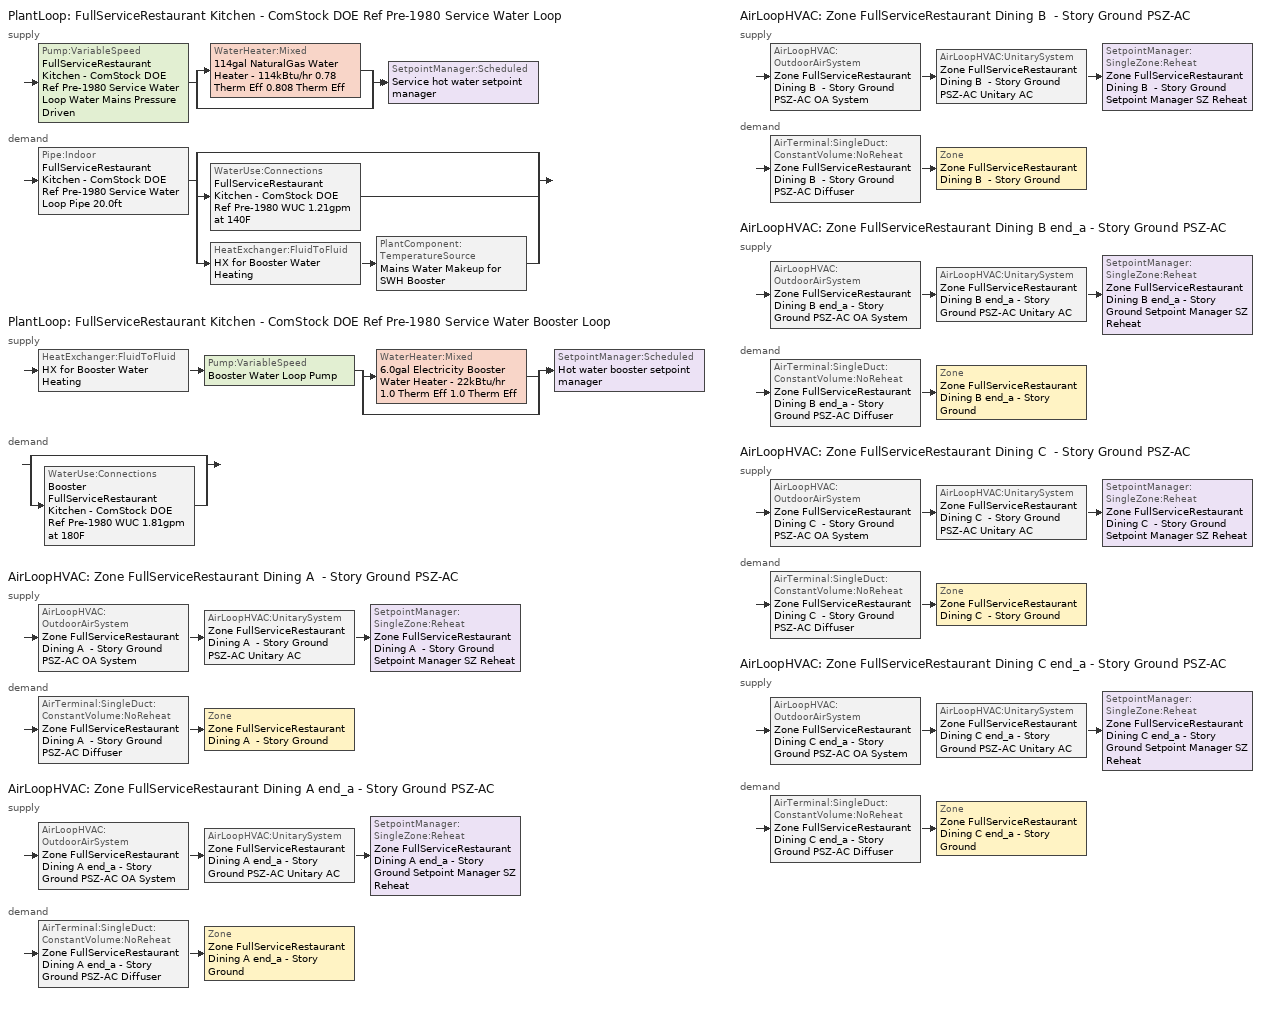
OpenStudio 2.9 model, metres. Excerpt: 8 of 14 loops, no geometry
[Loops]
PlantLoop 'FullServiceRestaurant Kitchen - ComStock DOE Ref Pre-1980 Service Water Loop'
 supply: Pump:VariableSpeed 'FullServiceRestaurant Kitchen - ComStock DOE Ref Pre-1980 Service Water Loop Water Mains Pressure Driven' > split
  | WaterHeater:Mixed '114gal NaturalGas Water Heater - 114kBtu/hr 0.78 Therm Eff 0.808 Therm Eff'
  | bypass
  join > SetpointManager:Scheduled 'Service hot water setpoint manager'
 demand: Pipe:Indoor 'FullServiceRestaurant Kitchen - ComStock DOE Ref Pre-1980 Service Water Loop Pipe 20.0ft' > split
  | bypass
  | WaterUse:Connections 'FullServiceRestaurant Kitchen - ComStock DOE Ref Pre-1980 WUC 1.21gpm at 140F'
  | HeatExchanger:FluidToFluid 'HX for Booster Water Heating' > PlantComponent:TemperatureSource 'Mains Water Makeup for SWH Booster'
PlantLoop 'FullServiceRestaurant Kitchen - ComStock DOE Ref Pre-1980 Service Water Booster Loop'
 supply: HeatExchanger:FluidToFluid 'HX for Booster Water Heating' > Pump:VariableSpeed 'Booster Water Loop Pump' > split
  | WaterHeater:Mixed '6.0gal Electricity Booster Water Heater - 22kBtu/hr 1.0 Therm Eff 1.0 Therm Eff'
  | bypass
  join > SetpointManager:Scheduled 'Hot water booster setpoint manager'
 demand: split
  | bypass
  | WaterUse:Connections 'Booster FullServiceRestaurant Kitchen - ComStock DOE Ref Pre-1980 WUC 1.81gpm at 180F'
AirLoopHVAC 'Zone FullServiceRestaurant Dining A  - Story Ground PSZ-AC'
 supply: AirLoopHVAC:OutdoorAirSystem 'Zone FullServiceRestaurant Dining A  - Story Ground PSZ-AC OA System' > AirLoopHVAC:UnitarySystem 'Zone FullServiceRestaurant Dining A  - Story Ground PSZ-AC Unitary AC' > SetpointManager:SingleZone:Reheat 'Zone FullServiceRestaurant Dining A  - Story Ground Setpoint Manager SZ Reheat'
 demand: AirTerminal:SingleDuct:ConstantVolume:NoReheat 'Zone FullServiceRestaurant Dining A  - Story Ground PSZ-AC Diffuser' > Zone 'Zone FullServiceRestaurant Dining A  - Story Ground'
AirLoopHVAC 'Zone FullServiceRestaurant Dining A end_a - Story Ground PSZ-AC'
 supply: AirLoopHVAC:OutdoorAirSystem 'Zone FullServiceRestaurant Dining A end_a - Story Ground PSZ-AC OA System' > AirLoopHVAC:UnitarySystem 'Zone FullServiceRestaurant Dining A end_a - Story Ground PSZ-AC Unitary AC' > SetpointManager:SingleZone:Reheat 'Zone FullServiceRestaurant Dining A end_a - Story Ground Setpoint Manager SZ Reheat'
 demand: AirTerminal:SingleDuct:ConstantVolume:NoReheat 'Zone FullServiceRestaurant Dining A end_a - Story Ground PSZ-AC Diffuser' > Zone 'Zone FullServiceRestaurant Dining A end_a - Story Ground'
AirLoopHVAC 'Zone FullServiceRestaurant Dining B  - Story Ground PSZ-AC'
 supply: AirLoopHVAC:OutdoorAirSystem 'Zone FullServiceRestaurant Dining B  - Story Ground PSZ-AC OA System' > AirLoopHVAC:UnitarySystem 'Zone FullServiceRestaurant Dining B  - Story Ground PSZ-AC Unitary AC' > SetpointManager:SingleZone:Reheat 'Zone FullServiceRestaurant Dining B  - Story Ground Setpoint Manager SZ Reheat'
 demand: AirTerminal:SingleDuct:ConstantVolume:NoReheat 'Zone FullServiceRestaurant Dining B  - Story Ground PSZ-AC Diffuser' > Zone 'Zone FullServiceRestaurant Dining B  - Story Ground'
AirLoopHVAC 'Zone FullServiceRestaurant Dining B end_a - Story Ground PSZ-AC'
 supply: AirLoopHVAC:OutdoorAirSystem 'Zone FullServiceRestaurant Dining B end_a - Story Ground PSZ-AC OA System' > AirLoopHVAC:UnitarySystem 'Zone FullServiceRestaurant Dining B end_a - Story Ground PSZ-AC Unitary AC' > SetpointManager:SingleZone:Reheat 'Zone FullServiceRestaurant Dining B end_a - Story Ground Setpoint Manager SZ Reheat'
 demand: AirTerminal:SingleDuct:ConstantVolume:NoReheat 'Zone FullServiceRestaurant Dining B end_a - Story Ground PSZ-AC Diffuser' > Zone 'Zone FullServiceRestaurant Dining B end_a - Story Ground'
AirLoopHVAC 'Zone FullServiceRestaurant Dining C  - Story Ground PSZ-AC'
 supply: AirLoopHVAC:OutdoorAirSystem 'Zone FullServiceRestaurant Dining C  - Story Ground PSZ-AC OA System' > AirLoopHVAC:UnitarySystem 'Zone FullServiceRestaurant Dining C  - Story Ground PSZ-AC Unitary AC' > SetpointManager:SingleZone:Reheat 'Zone FullServiceRestaurant Dining C  - Story Ground Setpoint Manager SZ Reheat'
 demand: AirTerminal:SingleDuct:ConstantVolume:NoReheat 'Zone FullServiceRestaurant Dining C  - Story Ground PSZ-AC Diffuser' > Zone 'Zone FullServiceRestaurant Dining C  - Story Ground'
AirLoopHVAC 'Zone FullServiceRestaurant Dining C end_a - Story Ground PSZ-AC'
 supply: AirLoopHVAC:OutdoorAirSystem 'Zone FullServiceRestaurant Dining C end_a - Story Ground PSZ-AC OA System' > AirLoopHVAC:UnitarySystem 'Zone FullServiceRestaurant Dining C end_a - Story Ground PSZ-AC Unitary AC' > SetpointManager:SingleZone:Reheat 'Zone FullServiceRestaurant Dining C end_a - Story Ground Setpoint Manager SZ Reheat'
 demand: AirTerminal:SingleDuct:ConstantVolume:NoReheat 'Zone FullServiceRestaurant Dining C end_a - Story Ground PSZ-AC Diffuser' > Zone 'Zone FullServiceRestaurant Dining C end_a - Story Ground'
[SizingPeriod:DesignDay] Barometric Pressure {Pa}=101085; Sky Clearness=0; Rain Indicator=0; Snow Indicator=0; Day of Month=21; Daylight Saving Time Indicator=0; Humidity Indicating Type=Wetbulb; Dry-Bulb Temperature Range Modifier Type=DefaultMultipliers
Name | Maximum Dry-Bulb Temperature {C} | Daily Dry-Bulb Temperature Range {deltaC} | Humidity Indicating Conditions at Maximum Dry-Bulb | Wind Speed {m/s} | Wind Direction {deg} | Month | Day Type | Solar Model Indicator | ASHRAE Taub | ASHRAE Taud
Washington National Ann Htg 99% Condns DB 1 | -6.3 | 0 | -6.3 | 5.4 | 330 | 1 | WinterDesignDay | ASHRAEClearSky
Washington National Ann Htg 99.6% Condns DB 1 | -8.2 | 0 | -8.2 | 5.4 | 330 | 1 | WinterDesignDay | ASHRAEClearSky
Washington National Ann Htg Wind 99% Condns WS=>MCDB 1 | 1.3 | 0 | 1.3 | 11 | 330 | 1 | WinterDesignDay | ASHRAEClearSky
Washington National April .4% Condns DB=>MCWB 1 | 30 | 10.1 | 19 | 4.6 | 170 | 4 | SummerDesignDay | ASHRAETau | 0.392 | 2.289
Washington National April .4% Condns WB=>MCDB 1 | 26.7 | 10.1 | 20.8 | 4.6 | 170 | 4 | SummerDesignDay | ASHRAETau | 0.392 | 2.289
Washington National August .4% Condns DB=>MCWB 1 | 36 | 8.7 | 24.7 | 4.6 | 170 | 8 | SummerDesignDay | ASHRAETau | 0.442 | 2.192
Washington National August .4% Condns WB=>MCDB 1 | 32.5 | 8.7 | 26.7 | 4.6 | 170 | 8 | SummerDesignDay | ASHRAETau | 0.442 | 2.192
Washington National December .4% Condns DB=>MCWB 1 | 19.7 | 7.4 | 14.9 | 4.6 | 170 | 12 | SummerDesignDay | ASHRAETau | 0.31 | 2.626
Washington National December .4% Condns WB=>MCDB 1 | 18.3 | 7.4 | 16.6 | 4.6 | 170 | 12 | SummerDesignDay | ASHRAETau | 0.31 | 2.626
Washington National February .4% Condns DB=>MCWB 1 | 20.3 | 8.3 | 13.9 | 4.6 | 170 | 2 | SummerDesignDay | ASHRAETau | 0.337 | 2.454
Washington National February .4% Condns WB=>MCDB 1 | 18.5 | 8.3 | 15.6 | 4.6 | 170 | 2 | SummerDesignDay | ASHRAETau | 0.337 | 2.454
Washington National January .4% Condns DB=>MCWB 1 | 18.8 | 7.6 | 14.1 | 4.6 | 170 | 1 | SummerDesignDay | ASHRAETau | 0.324 | 2.511
Washington National January .4% Condns WB=>MCDB 1 | 17.6 | 7.6 | 15.7 | 4.6 | 170 | 1 | SummerDesignDay | ASHRAETau | 0.324 | 2.511
Washington National July .4% Condns DB=>MCWB 1 | 37 | 9 | 24.7 | 4.6 | 170 | 7 | SummerDesignDay | ASHRAETau | 0.456 | 2.13
Washington National July .4% Condns WB=>MCDB 1 | 32.9 | 9 | 26.9 | 4.6 | 170 | 7 | SummerDesignDay | ASHRAETau | 0.456 | 2.13
Washington National June .4% Condns DB=>MCWB 1 | 35.5 | 9.4 | 24.5 | 4.6 | 170 | 6 | SummerDesignDay | ASHRAETau | 0.463 | 2.071
Washington National June .4% Condns WB=>MCDB 1 | 32 | 9.4 | 26.1 | 4.6 | 170 | 6 | SummerDesignDay | ASHRAETau | 0.463 | 2.071
[Construction]
Uninsulated copper pipe 0.75in type L: Copper pipe 0.75in type L
[Material]
Copper pipe 0.75in type L: Roughness=Smooth; Thickness {m}=0.001143; Conductivity {W/m-K}=386; Density {kg/m3}=8906.27; Specific Heat {J/kg-K}=385.1856; Thermal Absorptance=0.9; Solar Absorptance=0.7; Visible Absorptance=0.7
[Sizing:Zone] Zone Cooling Design Supply Air Temperature Input Method=SupplyAirTemperature; Zone Cooling Design Supply Air Temperature {C}=12.7778; Zone Cooling Design Supply Air Temperature Difference {deltaC}=11.11; Zone Heating Design Supply Air Temperature Input Method=SupplyAirTemperature; Zone Heating Design Supply Air Temperature {C}=50; Zone Heating Design Supply Air Temperature Difference {deltaC}=11.11; Zone Cooling Design Supply Air Humidity Ratio {kg-H2O/kg-air}=0.0085; Zone Heating Design Supply Air Humidity Ratio {kg-H2O/kg-air}=0.008; Cooling Design Air Flow Method=DesignDay; Heating Design Air Flow Method=DesignDay; Account for Dedicated Outdoor Air System=No; Dedicated Outdoor Air System Control Strategy=NeutralSupplyAir; Dedicated Outdoor Air Low Setpoint Temperature for Design {C}=autosize; Dedicated Outdoor Air High Setpoint Temperature for Design {C}=autosize
Zone FullServiceRestaurant Dining A end_a - Story Ground; Zone FullServiceRestaurant Dining B end_a - Story Ground; Zone FullServiceRestaurant Dining C end_a - Story Ground; Zone FullServiceRestaurant Dining A  - Story Ground; Zone FullServiceRestaurant Dining B  - Story Ground; Zone FullServiceRestaurant Dining C  - Story Ground
[Zone equipment]
Zone FullServiceRestaurant Dining A end_a - Story Ground: Zone FullServiceRestaurant Dining A end_a - Story Ground PSZ-AC Diffuser
Zone FullServiceRestaurant Dining B end_a - Story Ground: Zone FullServiceRestaurant Dining B end_a - Story Ground PSZ-AC Diffuser
Zone FullServiceRestaurant Dining C end_a - Story Ground: Zone FullServiceRestaurant Dining C end_a - Story Ground PSZ-AC Diffuser
Zone FullServiceRestaurant Dining A  - Story Ground: Zone FullServiceRestaurant Kitchen A  - Story Ground Transfer Air Source, Zone FullServiceRestaurant Dining A  - Story Ground PSZ-AC Diffuser
Zone FullServiceRestaurant Dining B  - Story Ground: Zone FullServiceRestaurant Kitchen B  - Story Ground Transfer Air Source, Zone FullServiceRestaurant Dining B  - Story Ground PSZ-AC Diffuser
Zone FullServiceRestaurant Dining C  - Story Ground: Zone FullServiceRestaurant Kitchen C  - Story Ground Transfer Air Source, Zone FullServiceRestaurant Dining C  - Story Ground PSZ-AC Diffuser
[Fan:ZoneExhaust] Availability Schedule=RestaurantSitDown Kitchen_Exhaust_SCH; Fan Total Efficiency=0.0273754; Pressure Rise {Pa}=124.544; System Availability Manager Coupling Mode=Decoupled
Name | Maximum Flow Rate {m3/s}
Zone FullServiceRestaurant Kitchen A  - Story Ground Transfer Air Source; Zone FullServiceRestaurant Kitchen C  - Story Ground Transfer Air Source | 0.085187
Zone FullServiceRestaurant Kitchen B  - Story Ground Transfer Air Source | 0.177401
[WaterUse:Connections]
Name | Water Use Equipment Name 1
Booster FullServiceRestaurant Kitchen - ComStock DOE Ref Pre-1980 WUC 1.81gpm at 180F | Booster FullServiceRestaurant Kitchen - ComStock DOE Ref Pre-1980 Service Water Use 1.81gpm at 180F
FullServiceRestaurant Kitchen - ComStock DOE Ref Pre-1980 WUC 1.21gpm at 140F | FullServiceRestaurant Kitchen - ComStock DOE Ref Pre-1980 Service Water Use 1.21gpm at 140F
[WaterUse:Equipment:Definition] Sensible Fraction Schedule=Fraction Sensible - 0.2; Latent Fraction Schedule=Fraction Latent - 0.05
Name | Peak Flow Rate {m3/s} | Target Temperature Schedule
Booster FullServiceRestaurant Kitchen - ComStock DOE Ref Pre-1980 Service Water Use Def 1.81gpm | 0.000114377 | Mixed Water At Faucet Temp - 180F
FullServiceRestaurant Kitchen - ComStock DOE Ref Pre-1980 Service Water Use Def 1.21gpm | 7.62513e-05 | Mixed Water At Faucet Temp - 140F
[WaterUse:Equipment] Flow Rate Fraction Schedule=RestaurantSitDown BLDG_SWH_SCH
Name | Water Use Equipment Definition
Booster FullServiceRestaurant Kitchen - ComStock DOE Ref Pre-1980 Service Water Use 1.81gpm at 180F | Booster FullServiceRestaurant Kitchen - ComStock DOE Ref Pre-1980 Service Water Use Def 1.81gpm
FullServiceRestaurant Kitchen - ComStock DOE Ref Pre-1980 Service Water Use 1.21gpm at 140F | FullServiceRestaurant Kitchen - ComStock DOE Ref Pre-1980 Service Water Use Def 1.21gpm
[PlantLoop] Glycol Concentration=0; Plant Loop Volume {m3}=Autocalculate; Load Distribution Scheme=Optimal
Name | Maximum Loop Temperature {C} | Minimum Loop Temperature {C}
FullServiceRestaurant Kitchen - ComStock DOE Ref Pre-1980 Service Water Loop | 60 | 10
FullServiceRestaurant Kitchen - ComStock DOE Ref Pre-1980 Service Water Booster Loop
[Sizing:Plant] Loop Type=Heating; Loop Design Temperature Difference {deltaC}=5; Sizing Option=NonCoincident; Zone Timesteps in Averaging Window=1; Coincident Sizing Factor Mode=None
Name | Design Loop Exit Temperature {C}
FullServiceRestaurant Kitchen - ComStock DOE Ref Pre-1980 Service Water Loop | 60
FullServiceRestaurant Kitchen - ComStock DOE Ref Pre-1980 Service Water Booster Loop | 82.2222
[SetpointManager:Scheduled] Control Variable=Temperature
Name | Schedule | Setpoint Node or NodeList
Service hot water setpoint manager | Service Water Loop Temp - 140F | FullServiceRestaurant Kitchen - ComStock DOE Ref Pre-1980 Service Water Loop Supply Outlet Node
Hot water booster setpoint manager | Service Water Booster Temp - 180.00000000000006F | FullServiceRestaurant Kitchen - ComStock DOE Ref Pre-1980 Service Water Booster Loop Supply Outlet Node
[Pump:VariableSpeed] Coefficient 1 of the Part Load Performance Curve=0; Coefficient 2 of the Part Load Performance Curve=3.2485; Coefficient 3 of the Part Load Performance Curve=-4.7443; Coefficient 4 of the Part Load Performance Curve=2.5294; Pump Control Type=Intermittent; Skin Loss Radiative Fraction=0.5; Design Power Sizing Method=PowerPerFlowPerPressure; Design Electric Power per Unit Flow Rate {W/(m3/s)}=348701.1; Design Shaft Power per Unit Flow Rate per Unit Head {W-s/m3-Pa}=1.28205; Design Minimum Flow Rate Fraction=0
Name | Rated Pump Head {Pa} | Motor Efficiency | Rated Power Consumption {W} | Minimum Flow Rate {m3/s}
FullServiceRestaurant Kitchen - ComStock DOE Ref Pre-1980 Service Water Loop Water Mains Pressure Driven | 0.001 | 0.825
Booster Water Loop Pump | 0 | 1 | 0 | 0
[WaterHeater:Mixed] Deadband Temperature Difference {deltaC}=2; Heater Control Type=Cycle; Off Cycle Parasitic Fuel Consumption Rate {W}=0; Off Cycle Parasitic Heat Fraction to Tank=0; On Cycle Parasitic Fuel Consumption Rate {W}=0; On Cycle Parasitic Heat Fraction to Tank=0; Ambient Temperature Indicator=Schedule; Use Side Effectiveness=1; Source Side Effectiveness=1; Use Side Design Flow Rate {m3/s}=autosize; Source Side Design Flow Rate {m3/s}=autosize; Indirect Water Heating Recovery Time {hr}=1.5; Source Side Flow Control Mode=IndirectHeatPrimarySetpoint
Name | Tank Volume {m3} | Setpoint Temperature Schedule | Maximum Temperature Limit {C} | Heater Maximum Capacity {W} | Heater Fuel Type | Heater Thermal Efficiency | Off Cycle Parasitic Fuel Type | On Cycle Parasitic Fuel Type | Ambient Temperature Schedule | Off Cycle Loss Coefficient to Ambient Temperature {W/K} | On Cycle Loss Coefficient to Ambient Temperature {W/K}
114gal NaturalGas Water Heater - 114kBtu/hr 0.78 Therm Eff 0.808 Therm Eff | 0.432345 | Service Water Loop Temp - 140F | 60 | 33472.6 | NaturalGas | 0.80763 | NaturalGas | NaturalGas | Water Heater Ambient Temp Schedule - 70.0f | 8.20922 | 8.20922
6.0gal Electricity Booster Water Heater - 22kBtu/hr 1.0 Therm Eff 1.0 Therm Eff | 0.0227125 | Service Water Booster Temp - 180.00000000000006F | 82.2222 | 6426.75 | Electricity | 1 | Electricity | Electricity | Water Heater Ambient Temp Schedule - 70.0 | 1.05486 | 1.05486
[Pipe:Indoor]
FullServiceRestaurant Kitchen - ComStock DOE Ref Pre-1980 Service Water Loop Pipe 20.0ft: Construction=Uninsulated copper pipe 0.75in type L; Environment Type=Schedule; Ambient Temperature Schedule=FullServiceRestaurant Kitchen - ComStock DOE Ref Pre-1980 Service Water Loop Piping Air Temp - 70F; Ambient Air Velocity Schedule=FullServiceRestaurant Kitchen - ComStock DOE Ref Pre-1980 Service Water Loop Piping Air Velocity - 0.67mph; Pipe Inside Diameter {m}=0.019939; Pipe Length {m}=6.096
[HeatExchanger:FluidToFluid]
HX for Booster Water Heating: Loop Demand Side Design Flow Rate {m3/s}=autosize; Loop Supply Side Design Flow Rate {m3/s}=autosize; Heat Exchange Model Type=Ideal; Heat Exchanger U-Factor Times Area Value {W/K}=autosize; Control Type=UncontrolledOn; Minimum Temperature Difference to Activate Heat Exchanger {deltaC}=0.01; Heat Transfer Metering End Use Type=LoopToLoop; Component Override Cooling Control Temperature Mode=Loop; Sizing Factor=1; Operation Minimum Temperature Limit {C}=0; Operation Maximum Temperature Limit {C}=100
[PlantComponent:TemperatureSource]
Mains Water Makeup for SWH Booster: Design Volume Flow Rate {m3/s}=autosize; Temperature Specification Type=Scheduled; Source Temperature {C}=8; Source Temperature Schedule=Mains Water Temperature
[EnergyManagementSystem:Sensor]
Mains_Water_Temp_Sen: Output Variable or Output Meter Index Key=Environment; Output Variable or Output Meter=Site Mains Water Temperature
[EnergyManagementSystem:Actuator]
Mains_Water_Temp_Act: Actuated Component=Mains Water Temperature; Actuated Component Type=Schedule:Constant; Actuated Component Control Type=Schedule Value
[EnergyManagementSystem:Program]
Mains_Water_Prg: SET Mains_Water_Temp_Act = Mains_Water_Temp_Sen
[EnergyManagementSystem:ProgramCallingManager]
Mains_Water_Prg_Mgr: BeginTimestepBeforePredictor; Mains_Water_Prg
[Refrigeration:System] Minimum Condensing Temperature {C}=21; Refrigeration System Working Fluid Type=R404a; Suction Temperature Control Type=ConstantSuctionTemperature
Name | Refrigeration Condenser
Medium Temperature | Refrigeration Condenser Air Cooled 1
Low Temperature | Refrigeration Condenser Air Cooled 2
[Refrigeration:Compressor] Rated Return Gas Temperature {C}=18.3; Rated Subcooling {deltaC}=0
Name | Refrigeration Compressor Power Curve | Refrigeration Compressor Capacity Curve
Refrigeration Compressor 1 | MT_compressor_power_smallandold | MT_compressor_capacity_smallandold
Refrigeration Compressor 2 | LT_compressor_power_smallandold | LT_compressor_capacity_smallandold
[Refrigeration:Condenser:AirCooled] Rated Subcooling Temperature Difference {deltaC}=0; Condenser Fan Speed Control Type=VariableSpeed; Minimum Fan Air Flow Ratio=0
Name | Rated Effective Total Heat Rejection Rate Curve | Rated Fan Power {W}
Refrigeration Condenser Air Cooled 1 | Condenser Heat Rejection Function of Temperature | 96.7135
Refrigeration Condenser Air Cooled 2 | Condenser Heat Rejection Function of Temperature 1 | 71.5931
[AirLoopHVAC] Design Supply Air Flow Rate {m3/s}=AutoSize
Name | Availability Schedule
Zone FullServiceRestaurant Dining A  - Story Ground PSZ-AC | Zone FullServiceRestaurant Dining A  - Story Ground PSZ-AC_constant_night_fan_schedule
Zone FullServiceRestaurant Dining A end_a - Story Ground PSZ-AC | Zone FullServiceRestaurant Dining A end_a - Story Ground PSZ-AC_constant_night_fan_schedule
Zone FullServiceRestaurant Dining B  - Story Ground PSZ-AC | Zone FullServiceRestaurant Dining B  - Story Ground PSZ-AC_constant_night_fan_schedule
Zone FullServiceRestaurant Dining B end_a - Story Ground PSZ-AC | Zone FullServiceRestaurant Dining B end_a - Story Ground PSZ-AC_constant_night_fan_schedule
Zone FullServiceRestaurant Dining C  - Story Ground PSZ-AC | Zone FullServiceRestaurant Dining C  - Story Ground PSZ-AC_constant_night_fan_schedule
Zone FullServiceRestaurant Dining C end_a - Story Ground PSZ-AC | Zone FullServiceRestaurant Dining C end_a - Story Ground PSZ-AC_constant_night_fan_schedule
[Sizing:System] Type of Load to Size On=Sensible; Design Outdoor Air Flow Rate {m3/s}=Autosize; Central Heating Maximum System Air Flow Ratio=1; Preheat Design Temperature {C}=7.22222; Preheat Design Humidity Ratio {kg-H2O/kg-Air}=0.008; Precool Design Temperature {C}=12.7778; Precool Design Humidity Ratio {kg-H2O/kg-Air}=0.008; Central Cooling Design Supply Air Temperature {C}=12.7778; Central Heating Design Supply Air Temperature {C}=50; Sizing Option=Coincident; 100% Outdoor Air in Cooling=No; 100% Outdoor Air in Heating=No; Central Cooling Design Supply Air Humidity Ratio {kg-H2O/kg-Air}=0.0085; Central Heating Design Supply Air Humidity Ratio {kg-H2O/kg-Air}=0.008; Cooling Design Air Flow Method=DesignDay; Cooling Design Air Flow Rate {m3/s}=0; Heating Design Air Flow Method=DesignDay; Heating Design Air Flow Rate {m3/s}=0; System Outdoor Air Method=ZoneSum; Zone Maximum Outdoor Air Fraction=1; Cooling Supply Air Flow Rate Per Floor Area {m3/s-m2}=0.00996765; Cooling Fraction of Autosized Cooling Supply Air Flow Rate=1; Cooling Supply Air Flow Rate Per Unit Cooling Capacity {m3/s-W}=3.94755e-05; Heating Supply Air Flow Rate Per Floor Area {m3/s-m2}=0.00996765; Heating Fraction of Autosized Heating Supply Air Flow Rate=1; Heating Fraction of Autosized Cooling Supply Air Flow Rate=1; Heating Supply Air Flow Rate Per Unit Heating Capacity {m3/s-W}=3.15882e-05; Cooling Design Capacity Method=CoolingDesignCapacity; Cooling Design Capacity {W}=autosize; Cooling Design Capacity Per Floor Area {W/m2}=234.7; Fraction of Autosized Cooling Design Capacity=1; Heating Design Capacity Method=HeatingDesignCapacity; Heating Design Capacity {W}=autosize; Heating Design Capacity Per Floor Area {W/m2}=157; Fraction of Autosized Heating Design Capacity=1; Central Cooling Capacity Control Method=OnOff
Zone FullServiceRestaurant Dining A  - Story Ground PSZ-AC; Zone FullServiceRestaurant Dining A end_a - Story Ground PSZ-AC; Zone FullServiceRestaurant Dining B  - Story Ground PSZ-AC; Zone FullServiceRestaurant Dining B end_a - Story Ground PSZ-AC; Zone FullServiceRestaurant Dining C  - Story Ground PSZ-AC; Zone FullServiceRestaurant Dining C end_a - Story Ground PSZ-AC
[SetpointManager:SingleZone:Reheat] Minimum Supply Air Temperature {C}=12.7778; Maximum Supply Air Temperature {C}=50
Name | Control Zone | Setpoint Node or NodeList
Zone FullServiceRestaurant Dining A  - Story Ground Setpoint Manager SZ Reheat | Zone FullServiceRestaurant Dining A  - Story Ground | Zone FullServiceRestaurant Dining A  - Story Ground PSZ-AC Supply Outlet Node
Zone FullServiceRestaurant Dining A end_a - Story Ground Setpoint Manager SZ Reheat | Zone FullServiceRestaurant Dining A end_a - Story Ground | Zone FullServiceRestaurant Dining A end_a - Story Ground PSZ-AC Supply Outlet Node
Zone FullServiceRestaurant Dining B  - Story Ground Setpoint Manager SZ Reheat | Zone FullServiceRestaurant Dining B  - Story Ground | Zone FullServiceRestaurant Dining B  - Story Ground PSZ-AC Supply Outlet Node
Zone FullServiceRestaurant Dining B end_a - Story Ground Setpoint Manager SZ Reheat | Zone FullServiceRestaurant Dining B end_a - Story Ground | Zone FullServiceRestaurant Dining B end_a - Story Ground PSZ-AC Supply Outlet Node
Zone FullServiceRestaurant Dining C  - Story Ground Setpoint Manager SZ Reheat | Zone FullServiceRestaurant Dining C  - Story Ground | Zone FullServiceRestaurant Dining C  - Story Ground PSZ-AC Supply Outlet Node
Zone FullServiceRestaurant Dining C end_a - Story Ground Setpoint Manager SZ Reheat | Zone FullServiceRestaurant Dining C end_a - Story Ground | Zone FullServiceRestaurant Dining C end_a - Story Ground PSZ-AC Supply Outlet Node
[Coil:Heating:Gas] Availability Schedule=Always On Discrete; Gas Burner Efficiency=0.78; Nominal Capacity {W}=AutoSize; Parasitic Electric Load {W}=0; Parasitic Gas Load {W}=0
Zone FullServiceRestaurant Dining A  - Story Ground PSZ-AC Gas Htg Coil; Zone FullServiceRestaurant Dining A end_a - Story Ground PSZ-AC Gas Htg Coil; Zone FullServiceRestaurant Dining B  - Story Ground PSZ-AC Gas Htg Coil; Zone FullServiceRestaurant Dining B end_a - Story Ground PSZ-AC Gas Htg Coil; Zone FullServiceRestaurant Dining C  - Story Ground PSZ-AC Gas Htg Coil; Zone FullServiceRestaurant Dining C end_a - Story Ground PSZ-AC Gas Htg Coil
[Coil:Heating:Electric] Availability Schedule=Always Off Discrete; Efficiency=1; Nominal Capacity {W}=0
Zone FullServiceRestaurant Dining A  - Story Ground PSZ-AC No Heat; Zone FullServiceRestaurant Dining A end_a - Story Ground PSZ-AC No Heat; Zone FullServiceRestaurant Dining B  - Story Ground PSZ-AC No Heat; Zone FullServiceRestaurant Dining B end_a - Story Ground PSZ-AC No Heat; Zone FullServiceRestaurant Dining C  - Story Ground PSZ-AC No Heat; Zone FullServiceRestaurant Dining C end_a - Story Ground PSZ-AC No Heat
[Coil:Cooling:DX:SingleSpeed] Availability Schedule=Always On Discrete; Rated Total Cooling Capacity {W}=autosize; Rated Sensible Heat Ratio=autosize; Rated Air Flow Rate {m3/s}=autosize; Rated Evaporator Fan Power Per Volume Flow Rate {W/(m3/s)}=773.3; Total Cooling Capacity Function of Temperature Curve=CoilClgDXQRatio_fTwbToadbSI; Total Cooling Capacity Function of Flow Fraction Curve=CoilClgDXSnglQRatio_fCFMRatio; Energy Input Ratio Function of Temperature Curve=CoilClgDXEIRRatio_fTwbToadbSI; Energy Input Ratio Function of Flow Fraction Curve=CoilClgDXSnglEIRRatio_fCFMRatio; Part Load Fraction Correlation Curve=CoilClgDXEIRRatio_fQFrac; Condenser Type=AirCooled; Evaporative Condenser Effectiveness=0; Evaporative Condenser Air Flow Rate {m3/s}=Autosize; Evaporative Condenser Pump Rated Power Consumption {W}=Autosize; Crankcase Heater Capacity {W}=0; Maximum Outdoor Dry-Bulb Temperature for Crankcase Heater Operation {C}=0; Basin Heater Capacity {W/K}=0; Basin Heater Setpoint Temperature {C}=10
Name | Rated COP {W/W}
Zone FullServiceRestaurant Dining A  - Story Ground PSZ-AC 1spd DX AC Clg Coil 63kBtu/hr 11.06SEER 60kBtu/hr 9.7SEER; Zone FullServiceRestaurant Dining A end_a - Story Ground PSZ-AC 1spd DX AC Clg Coil 16kBtu/hr 11.06SEER 14kBtu/hr 9.7SEER; Zone FullServiceRestaurant Dining B end_a - Story Ground PSZ-AC 1spd DX AC Clg Coil 27kBtu/hr 11.06SEER 25kBtu/hr 9.7SEER; Zone FullServiceRestaurant Dining C  - Story Ground PSZ-AC 1spd DX AC Clg Coil 60kBtu/hr 11.06SEER 60kBtu/hr 9.7SEER; Zone FullServiceRestaurant Dining C end_a - Story Ground PSZ-AC 1spd DX AC Clg Coil 16kBtu/hr 11.06SEER 15kBtu/hr 9.7SEER | 3.14722
Zone FullServiceRestaurant Dining B  - Story Ground PSZ-AC 1spd DX AC Clg Coil 124kBtu/hr 9.63EER 124kBtu/hr 10.1EER | 3.49917
[Fan:OnOff] Availability Schedule=Always On Discrete; Pressure Rise {Pa}=622.722; Maximum Flow Rate {m3/s}=autosize; Motor In Airstream Fraction=1
Name | Fan Total Efficiency | Motor Efficiency | Fan Power Ratio Function of Speed Ratio Curve | Fan Efficiency Ratio Function of Speed Ratio Curve
Zone FullServiceRestaurant Dining A  - Story Ground PSZ-AC Fan | 0.53625 | 0.825 | Fan On Off Power Curve | Fan On Off Efficiency Curve
Zone FullServiceRestaurant Dining A end_a - Story Ground PSZ-AC Fan | 0.53625 | 0.825 | Fan On Off Power Curve 1 | Fan On Off Efficiency Curve 1
Zone FullServiceRestaurant Dining B  - Story Ground PSZ-AC Fan | 0.546 | 0.84 | Fan On Off Power Curve 2 | Fan On Off Efficiency Curve 2
Zone FullServiceRestaurant Dining B end_a - Story Ground PSZ-AC Fan | 0.53625 | 0.825 | Fan On Off Power Curve 3 | Fan On Off Efficiency Curve 3
Zone FullServiceRestaurant Dining C  - Story Ground PSZ-AC Fan | 0.53625 | 0.825 | Fan On Off Power Curve 4 | Fan On Off Efficiency Curve 4
Zone FullServiceRestaurant Dining C end_a - Story Ground PSZ-AC Fan | 0.53625 | 0.825 | Fan On Off Power Curve 5 | Fan On Off Efficiency Curve 5
[AirLoopHVAC:UnitarySystem] Control Type=Load; Dehumidification Control Type=None; Availability Schedule=Always On Discrete; Fan Placement=DrawThrough; DX Heating Coil Sizing Ratio=1; Use DOAS DX Cooling Coil=No; DOAS DX Cooling Coil Leaving Minimum Air Temperature {C}=2; Latent Load Control=SensibleOnlyLoadControl; Supply Air Flow Rate During Cooling Operation {m3/s}=Autosize; Supply Air Flow Rate During Heating Operation {m3/s}=Autosize; Supply Air Flow Rate When No Cooling or Heating is Required {m3/s}=Autosize; Maximum Supply Air Temperature {C}=80; Maximum Outdoor Dry-Bulb Temperature for Supplemental Heater Operation {C}=21; Maximum Cycling Rate {cycles/hr}=2.5; Heat Pump Time Constant {s}=60; Fraction of On-Cycle Power Use=0.01; Heat Pump Fan Delay Time {s}=60; Ancilliary On-Cycle Electric Power {W}=0; Ancilliary Off-Cycle Electric Power {W}=0
Name | Controlling Zone or Thermostat Location | Supply Fan | Supply Air Fan Operating Mode Schedule | Heating Coil | Cooling Coil | Supplemental Heating Coil
Zone FullServiceRestaurant Dining A  - Story Ground PSZ-AC Unitary AC | Zone FullServiceRestaurant Dining A  - Story Ground | Zone FullServiceRestaurant Dining A  - Story Ground PSZ-AC Fan | Zone FullServiceRestaurant Dining A  - Story Ground PSZ-AC_constant_night_fan_schedule | Zone FullServiceRestaurant Dining A  - Story Ground PSZ-AC Gas Htg Coil | Zone FullServiceRestaurant Dining A  - Story Ground PSZ-AC 1spd DX AC Clg Coil 63kBtu/hr 11.06SEER 60kBtu/hr 9.7SEER | Zone FullServiceRestaurant Dining A  - Story Ground PSZ-AC No Heat
Zone FullServiceRestaurant Dining A end_a - Story Ground PSZ-AC Unitary AC | Zone FullServiceRestaurant Dining A end_a - Story Ground | Zone FullServiceRestaurant Dining A end_a - Story Ground PSZ-AC Fan | Zone FullServiceRestaurant Dining A end_a - Story Ground PSZ-AC_constant_night_fan_schedule | Zone FullServiceRestaurant Dining A end_a - Story Ground PSZ-AC Gas Htg Coil | Zone FullServiceRestaurant Dining A end_a - Story Ground PSZ-AC 1spd DX AC Clg Coil 16kBtu/hr 11.06SEER 14kBtu/hr 9.7SEER | Zone FullServiceRestaurant Dining A end_a - Story Ground PSZ-AC No Heat
Zone FullServiceRestaurant Dining B  - Story Ground PSZ-AC Unitary AC | Zone FullServiceRestaurant Dining B  - Story Ground | Zone FullServiceRestaurant Dining B  - Story Ground PSZ-AC Fan | Zone FullServiceRestaurant Dining B  - Story Ground PSZ-AC_constant_night_fan_schedule | Zone FullServiceRestaurant Dining B  - Story Ground PSZ-AC Gas Htg Coil | Zone FullServiceRestaurant Dining B  - Story Ground PSZ-AC 1spd DX AC Clg Coil 124kBtu/hr 9.63EER 124kBtu/hr 10.1EER | Zone FullServiceRestaurant Dining B  - Story Ground PSZ-AC No Heat
Zone FullServiceRestaurant Dining B end_a - Story Ground PSZ-AC Unitary AC | Zone FullServiceRestaurant Dining B end_a - Story Ground | Zone FullServiceRestaurant Dining B end_a - Story Ground PSZ-AC Fan | Zone FullServiceRestaurant Dining B end_a - Story Ground PSZ-AC_constant_night_fan_schedule | Zone FullServiceRestaurant Dining B end_a - Story Ground PSZ-AC Gas Htg Coil | Zone FullServiceRestaurant Dining B end_a - Story Ground PSZ-AC 1spd DX AC Clg Coil 27kBtu/hr 11.06SEER 25kBtu/hr 9.7SEER | Zone FullServiceRestaurant Dining B end_a - Story Ground PSZ-AC No Heat
Zone FullServiceRestaurant Dining C  - Story Ground PSZ-AC Unitary AC | Zone FullServiceRestaurant Dining C  - Story Ground | Zone FullServiceRestaurant Dining C  - Story Ground PSZ-AC Fan | Zone FullServiceRestaurant Dining C  - Story Ground PSZ-AC_constant_night_fan_schedule | Zone FullServiceRestaurant Dining C  - Story Ground PSZ-AC Gas Htg Coil | Zone FullServiceRestaurant Dining C  - Story Ground PSZ-AC 1spd DX AC Clg Coil 60kBtu/hr 11.06SEER 60kBtu/hr 9.7SEER | Zone FullServiceRestaurant Dining C  - Story Ground PSZ-AC No Heat
Zone FullServiceRestaurant Dining C end_a - Story Ground PSZ-AC Unitary AC | Zone FullServiceRestaurant Dining C end_a - Story Ground | Zone FullServiceRestaurant Dining C end_a - Story Ground PSZ-AC Fan | Zone FullServiceRestaurant Dining C end_a - Story Ground PSZ-AC_constant_night_fan_schedule | Zone FullServiceRestaurant Dining C end_a - Story Ground PSZ-AC Gas Htg Coil | Zone FullServiceRestaurant Dining C end_a - Story Ground PSZ-AC 1spd DX AC Clg Coil 16kBtu/hr 11.06SEER 15kBtu/hr 9.7SEER | Zone FullServiceRestaurant Dining C end_a - Story Ground PSZ-AC No Heat
[Controller:OutdoorAir] Minimum Outdoor Air Flow Rate {m3/s}=autosize; Maximum Outdoor Air Flow Rate {m3/s}=Autosize; Economizer Control Type=NoEconomizer; Economizer Control Action Type=ModulateFlow; Economizer Maximum Limit Dry-Bulb Temperature {C}=28; Economizer Maximum Limit Enthalpy {J/kg}=64000; Lockout Type=LockoutWithCompressor; Minimum Limit Type=FixedMinimum; High Humidity Control=No; Heat Recovery Bypass Control Type=BypassWhenWithinEconomizerLimits
Name | Minimum Outdoor Air Schedule | Controller Mechanical Ventilation
Zone FullServiceRestaurant Dining A  - Story Ground PSZ-AC OA System Controller | Zone FullServiceRestaurant Dining A  - Story Ground PSZ-AC_night_ventcycle_schedule | Controller Mechanical Ventilation 1
Zone FullServiceRestaurant Dining A end_a - Story Ground PSZ-AC OA System Controller | Zone FullServiceRestaurant Dining A end_a - Story Ground PSZ-AC_night_ventcycle_schedule | Controller Mechanical Ventilation 2
Zone FullServiceRestaurant Dining B  - Story Ground PSZ-AC OA System Controller | Zone FullServiceRestaurant Dining B  - Story Ground PSZ-AC_night_ventcycle_schedule | Controller Mechanical Ventilation 3
Zone FullServiceRestaurant Dining B end_a - Story Ground PSZ-AC OA System Controller | Zone FullServiceRestaurant Dining B end_a - Story Ground PSZ-AC_night_ventcycle_schedule | Controller Mechanical Ventilation 4
Zone FullServiceRestaurant Dining C  - Story Ground PSZ-AC OA System Controller | Zone FullServiceRestaurant Dining C  - Story Ground PSZ-AC_night_ventcycle_schedule | Controller Mechanical Ventilation 5
Zone FullServiceRestaurant Dining C end_a - Story Ground PSZ-AC OA System Controller | Zone FullServiceRestaurant Dining C end_a - Story Ground PSZ-AC_night_ventcycle_schedule | Controller Mechanical Ventilation 6
[Controller:MechanicalVentilation] Availability Schedule=Always On Discrete; System Outdoor Air Method=ZoneSum
Controller Mechanical Ventilation 1; Controller Mechanical Ventilation 2; Controller Mechanical Ventilation 3; Controller Mechanical Ventilation 4; Controller Mechanical Ventilation 5; Controller Mechanical Ventilation 6
[AirLoopHVAC:OutdoorAirSystem]
Name | Controller
Zone FullServiceRestaurant Dining A  - Story Ground PSZ-AC OA System | Zone FullServiceRestaurant Dining A  - Story Ground PSZ-AC OA System Controller
Zone FullServiceRestaurant Dining A end_a - Story Ground PSZ-AC OA System | Zone FullServiceRestaurant Dining A end_a - Story Ground PSZ-AC OA System Controller
Zone FullServiceRestaurant Dining B  - Story Ground PSZ-AC OA System | Zone FullServiceRestaurant Dining B  - Story Ground PSZ-AC OA System Controller
Zone FullServiceRestaurant Dining B end_a - Story Ground PSZ-AC OA System | Zone FullServiceRestaurant Dining B end_a - Story Ground PSZ-AC OA System Controller
Zone FullServiceRestaurant Dining C  - Story Ground PSZ-AC OA System | Zone FullServiceRestaurant Dining C  - Story Ground PSZ-AC OA System Controller
Zone FullServiceRestaurant Dining C end_a - Story Ground PSZ-AC OA System | Zone FullServiceRestaurant Dining C end_a - Story Ground PSZ-AC OA System Controller
[AvailabilityManager:NightCycle] Applicability Schedule=Always On Discrete; Control Type=CycleOnAny; Thermostat Tolerance {deltaC}=1; Cycling Run Time {s}=1800
Availability Manager Night Cycle 1; Availability Manager Night Cycle 2; Availability Manager Night Cycle 3; Availability Manager Night Cycle 4; Availability Manager Night Cycle 5; Availability Manager Night Cycle 6; Availability Manager Night Cycle 7; Availability Manager Night Cycle 8; Availability Manager Night Cycle 9; Availability Manager Night Cycle 10; Availability Manager Night Cycle 11; Availability Manager Night Cycle 12
[AirTerminal:SingleDuct:ConstantVolume:NoReheat] Availability Schedule=Always On Discrete; Maximum Air Flow Rate {m3/s}=AutoSize
Zone FullServiceRestaurant Dining A  - Story Ground PSZ-AC Diffuser; Zone FullServiceRestaurant Dining A end_a - Story Ground PSZ-AC Diffuser; Zone FullServiceRestaurant Dining B  - Story Ground PSZ-AC Diffuser; Zone FullServiceRestaurant Dining B end_a - Story Ground PSZ-AC Diffuser; Zone FullServiceRestaurant Dining C  - Story Ground PSZ-AC Diffuser; Zone FullServiceRestaurant Dining C end_a - Story Ground PSZ-AC Diffuser
[Schedule:Ruleset]
RestaurantSitDown Kitchen_Exhaust_SCH: Default Day Schedule=RestaurantSitDown Kitchen_Exhaust_SCH Default; Summer Design Day Schedule=RestaurantSitDown Kitchen_Exhaust_SCH Summer Design Day; Winter Design Day Schedule=RestaurantSitDown Kitchen_Exhaust_SCH Winter Design Day
RestaurantSitDown BLDG_SWH_SCH: Default Day Schedule=RestaurantSitDown BLDG_SWH_SCH Default; Summer Design Day Schedule=RestaurantSitDown BLDG_SWH_SCH Summer Design Day; Winter Design Day Schedule=RestaurantSitDown BLDG_SWH_SCH Winter Design Day
Fraction Sensible - 0.2: Default Day Schedule=Fraction Sensible - 0.2 Default
Fraction Latent - 0.05: Default Day Schedule=Fraction Latent - 0.05 Default
Mixed Water At Faucet Temp - 180F: Default Day Schedule=Mixed Water At Faucet Temp - 180F Default
Mixed Water At Faucet Temp - 140F: Default Day Schedule=Mixed Water At Faucet Temp - 140F Default
Service Water Loop Temp - 140F: Default Day Schedule=Service Water Loop Temp - 140F Default
Water Heater Ambient Temp Schedule - 70.0f: Default Day Schedule=Water Heater Ambient Temp Schedule - 70.0f Default
FullServiceRestaurant Kitchen - ComStock DOE Ref Pre-1980 Service Water Loop Piping Air Temp - 70F: Default Day Schedule=FullServiceRestaurant Kitchen - ComStock DOE Ref Pre-1980 Service Water Loop Piping Air Temp - 70F Default
FullServiceRestaurant Kitchen - ComStock DOE Ref Pre-1980 Service Water Loop Piping Air Velocity - 0.67mph: Default Day Schedule=FullServiceRestaurant Kitchen - ComStock DOE Ref Pre-1980 Service Water Loop Piping Air Velocity - 0.67mph Default
Service Water Booster Temp - 180.00000000000006F: Default Day Schedule=Service Water Booster Temp - 180.00000000000006F Default
Water Heater Ambient Temp Schedule - 70.0: Default Day Schedule=Water Heater Ambient Temp Schedule - 70.0 Default
[Schedule:Day]
RestaurantSitDown Kitchen_Exhaust_SCH Default: Yes, 8, 30, 0, 22, 0, 1, 24, 0, 0
RestaurantSitDown Kitchen_Exhaust_SCH Winter Design Day; RestaurantSitDown Kitchen_Exhaust_SCH Summer Design Day: 5, 0, 0, 24, 0, 1
RestaurantSitDown Kitchen_Exhaust_SCH Default|WntrDsn|SmrDsn|Sun|Wkdy Day; autogen Schedule Rule 8 1_day_sch: Yes, 5, 0, 0, 24, 0, 1
RestaurantSitDown BLDG_SWH_SCH Default: Yes, 7, 30, 0, 7, 40, 0.00625, 7, 50, 0.0125, 8, 0, 0.01875, 8, 9, 0.025, 8, 19, 0.03125, 8, 29, 0.0375, 8, 39, 0.04375, 8, 49, 0.05, 8, 59, 0.05625, 9, 9, 0.0625, 9, 19, 0.06875, 9, 29, 0.075, 9, 39, 0.08125, 9, 49, 0.0875, 9, 59, 0.09375, 10, 9, 0.1, 10, 19, 0.10625, 10, 29, 0.1125, 10, 39, 0.11875, 10, 49, 0.125, 10, 59, 0.13125, 11, 9, 0.1375, 11, 19, 0.14375, 11, 29, 0.15, 11, 30, 0.15, 12, 30, 0.15, 12, 39, 0.185897, 12, 49, 0.221795, 12, 59, 0.257692, 13, 9, 0.29359, 13, 19, 0.329487, 13, 29, 0.365385, 13, 39, 0.401282, 13, 49, 0.437179, 13, 59, 0.473077, 14, 7, 0.5, 14, 17, 0.389744, 14, 27, 0.379487, 14, 37, 0.369231, 14, 47, 0.358974, 14, 57, 0.348718, 15, 7, 0.338462, 15, 17, 0.328205, 15, 27, 0.317949, 15, 37, 0.307692, 15, 45, 0.3, 17, 15, 0.3, 17, 25, 0.316667, 17, 35, 0.333333, 17, 45, 0.35, 17, 55, 0.366667, 18, 5, 0.383333, 18, 15, 0.4, 18, 25, 0.416667, 18, 35, 0.433333, 18, 45, 0.45, 18, 55, 0.466667, 19, 5, 0.483333, 19, 15, 0.5, 19, 22, 0.5, 19, 30, 0.5, 19, 40, 0.483333, 19, 50, 0.466667, 20, 0, 0.45, 20, 10, 0.433333, 20, 20, 0.416667, 20, 30, 0.4, 20, 40, 0.366667, 20, 50, 0.333333, 21, 0, 0.3, 21, 10, 0.266667, 21, 20, 0.233333, 21, 30, 0.2, 21, 40, 0.208333, 21, 50, 0.216667, 22, 0, 0.225, 22, 10, 0.233333, 22, 20, 0.241667, 22, 30, 0.25, 22, 40, 0.208333, 22, 50, 0.166667, 23, 0, 0.125, 23, 10, 0.0833333, 23, 20, 0.0416667, 23, 30, 0, 24, 0, 0
RestaurantSitDown BLDG_SWH_SCH Summer Design Day: 1, 0, 0.2, 6, 0, 0, 7, 0, 0.15, 8, 0, 0.6, 9, 0, 0.55, 10, 0, 0.45, 11, 0, 0.4, 12, 0, 0.45, 13, 0, 0.4, 14, 0, 0.35, 17, 0, 0.3, 18, 0, 0.4, 19, 0, 0.55, 20, 0, 0.6, 21, 0, 0.5, 22, 0, 0.55, 23, 0, 0.45, 24, 0, 0.25
RestaurantSitDown BLDG_SWH_SCH SmrDsn|Wkdy Day: Yes, 0, 5, 0.133333, 0, 15, 0.1, 0, 25, 0.0666667, 0, 35, 0.0333333, 0, 45, 0, 8, 0, 0, 8, 9, 0.025, 8, 19, 0.05, 8, 29, 0.075, 8, 39, 0.1, 8, 49, 0.125, 8, 59, 0.15, 9, 0, 0.15, 9, 9, 0.225, 9, 19, 0.3, 9, 29, 0.375, 9, 39, 0.45, 9, 49, 0.525, 9, 59, 0.6, 10, 0, 0.6, 10, 9, 0.591667, 10, 19, 0.583333, 10, 29, 0.575, 10, 39, 0.566667, 10, 49, 0.558333, 10, 59, 0.55, 11, 0, 0.55, 11, 9, 0.533333, 11, 19, 0.516667, 11, 29, 0.5, 11, 39, 0.483333, 11, 49, 0.466667, 11, 59, 0.45, 12, 0, 0.45, 12, 9, 0.437879, 12, 19, 0.425758, 12, 29, 0.413636, 12, 39, 0.401515, 12, 41, 0.4, 12, 51, 0.437879, 13, 1, 0.425758, 13, 11, 0.413636, 13, 21, 0.401515, 13, 22, 0.4, 13, 32, 0.391667, 13, 42, 0.383333, 13, 52, 0.375, 14, 2, 0.366667, 14, 12, 0.358333, 14, 22, 0.35, 14, 32, 0.341667, 14, 42, 0.333333, 14, 52, 0.325, 15, 2, 0.316667, 15, 12, 0.308333, 15, 22, 0.3, 17, 22, 0.3, 17, 32, 0.316667, 17, 42, 0.333333, 17, 52, 0.35, 18, 2, 0.366667, 18, 12, 0.383333, 18, 22, 0.4, 18, 32, 0.425, 18, 42, 0.45, 18, 52, 0.475, 19, 2, 0.5, 19, 12, 0.525, 19, 22, 0.55, 19, 32, 0.562121, 19, 42, 0.574242, 19, 52, 0.586364, 20, 2, 0.598485, 20, 3, 0.6, 20, 13, 0.512121, 20, 23, 0.524242, 20, 33, 0.536364, 20, 43, 0.548485, 20, 45, 0.55, 20, 55, 0.533333, 21, 5, 0.516667, 21, 15, 0.5, 21, 25, 0.483333, 21, 35, 0.466667, 21, 45, 0.45, 21, 55, 0.416667, 22, 5, 0.383333, 22, 15, 0.35, 22, 25, 0.316667, 22, 35, 0.283333, 22, 45, 0.25, 22, 55, 0.241667, 23, 5, 0.233333, 23, 15, 0.225, 23, 25, 0.216667, 23, 35, 0.208333, 23, 45, 0.2, 23, 55, 0.166667, 24, 0, 0.133333
RestaurantSitDown BLDG_SWH_SCH Winter Design Day: 1, 0, 0.2, 6, 0, 0, 9, 0, 0.15, 10, 0, 0.5, 11, 0, 0.45, 13, 0, 0.5, 14, 0, 0.45, 16, 0, 0.4, 17, 0, 0.35, 18, 0, 0.4, 20, 0, 0.55, 21, 0, 0.5, 22, 0, 0.55, 23, 0, 0.4, 24, 0, 0.3
RestaurantSitDown BLDG_SWH_SCH WntrDsn|Sat Day: Yes, 8, 0, 0, 8, 9, 0.00833333, 8, 19, 0.0166667, 8, 29, 0.025, 8, 39, 0.0333333, 8, 49, 0.0416667, 8, 59, 0.05, 9, 9, 0.0583333, 9, 19, 0.0666667, 9, 29, 0.075, 9, 39, 0.0833333, 9, 49, 0.0916667, 9, 59, 0.1, 10, 9, 0.108333, 10, 19, 0.116667, 10, 29, 0.125, 10, 39, 0.133333, 10, 49, 0.141667, 10, 59, 0.15, 11, 0, 0.15, 12, 0, 0.15, 12, 9, 0.208333, 12, 19, 0.266667, 12, 29, 0.325, 12, 39, 0.383333, 12, 49, 0.441667, 12, 59, 0.5, 13, 0, 0.5, 13, 7, 0.45, 13, 15, 0.5, 13, 24, 0.491667, 13, 34, 0.483333, 13, 44, 0.475, 13, 54, 0.466667, 14, 4, 0.458333, 14, 14, 0.45, 14, 15, 0.45, 14, 24, 0.441667, 14, 34, 0.433333, 14, 44, 0.425, 14, 54, 0.416667, 15, 4, 0.408333, 15, 14, 0.4, 15, 15, 0.4, 16, 15, 0.4, 16, 25, 0.391667, 16, 35, 0.383333, 16, 45, 0.375, 16, 55, 0.366667, 17, 5, 0.358333, 17, 15, 0.35, 17, 25, 0.358333, 17, 35, 0.366667, 17, 45, 0.375, 17, 55, 0.383333, 18, 5, 0.391667, 18, 15, 0.4, 18, 25, 0.425, 18, 35, 0.45, 18, 45, 0.475, 18, 55, 0.5, 19, 5, 0.525, 19, 15, 0.55, 19, 22, 0.55, 19, 30, 0.55, 19, 40, 0.525, 19, 50, 0.5, 20, 0, 0.475, 20, 10, 0.45, 20, 20, 0.425, 20, 30, 0.4, 20, 40, 0.383333, 20, 50, 0.366667, 21, 0, 0.35, 21, 10, 0.333333, 21, 20, 0.316667, 21, 30, 0.3, 21, 40, 0.283333, 21, 50, 0.266667, 22, 0, 0.25, 22, 10, 0.233333, 22, 20, 0.216667, 22, 30, 0.2, 22, 40, 0.166667, 22, 50, 0.133333, 23, 0, 0.1, 23, 10, 0.0666667, 23, 20, 0.0333333, 23, 30, 0, 24, 0, 0
Fraction Sensible - 0.2 Default: 24, 0, 0.2
Fraction Latent - 0.05 Default: 24, 0, 0.05
Mixed Water At Faucet Temp - 180F Default; Service Water Booster Temp - 180.00000000000006F Default: 24, 0, 82.2222
Mixed Water At Faucet Temp - 140F Default; Service Water Loop Temp - 140F Default: 24, 0, 60
Water Heater Ambient Temp Schedule - 70.0f Default; FullServiceRestaurant Kitchen - ComStock DOE Ref Pre-1980 Service Water Loop Piping Air Temp - 70F Default; Water Heater Ambient Temp Schedule - 70.0 Default: 24, 0, 21.1111
FullServiceRestaurant Kitchen - ComStock DOE Ref Pre-1980 Service Water Loop Piping Air Velocity - 0.67mph Default: 24, 0, 0.3
[Schedule:Rule]
Schedule Rule 8: Schedule Ruleset=RestaurantSitDown Kitchen_Exhaust_SCH; Rule Order=0; Day Schedule=RestaurantSitDown Kitchen_Exhaust_SCH Default|WntrDsn|SmrDsn|Sun|Wkdy Day; Apply Sunday=Yes; Apply Monday=Yes; Apply Tuesday=Yes; Apply Wednesday=Yes; Apply Thursday=Yes; Apply Friday=Yes; Date Specification Type=DateRange; Start Month=1; Start Day=1; End Month=12; End Day=31
Schedule Rule 10: Schedule Ruleset=RestaurantSitDown BLDG_SWH_SCH; Rule Order=1; Day Schedule=RestaurantSitDown BLDG_SWH_SCH SmrDsn|Wkdy Day; Apply Monday=Yes; Apply Tuesday=Yes; Apply Wednesday=Yes; Apply Thursday=Yes; Apply Friday=Yes; Date Specification Type=DateRange; Start Month=1; Start Day=1; End Month=12; End Day=31
Schedule Rule 11: Schedule Ruleset=RestaurantSitDown BLDG_SWH_SCH; Rule Order=0; Day Schedule=RestaurantSitDown BLDG_SWH_SCH WntrDsn|Sat Day; Date Specification Type=DateRange; Start Month=1; Start Day=1; End Month=12; End Day=31; Apply Saturday=Yes
autogen Schedule Rule 8 1: Schedule Ruleset=RestaurantSitDown Kitchen_Exhaust_SCH; Rule Order=1; Day Schedule=autogen Schedule Rule 8 1_day_sch; Apply Sunday=Yes; Apply Monday=Yes; Apply Tuesday=Yes; Apply Wednesday=Yes; Apply Thursday=Yes; Apply Friday=Yes; Date Specification Type=SpecificDates; Apply Saturday=Yes; Specific Month 1=1; Specific Day 1=4; Specific Month 2=1; Specific Day 2=11; Specific Month 3=1; Specific Day 3=18; Specific Month 4=1; Specific Day 4=25; Specific Month 5=2; Specific Day 5=1; Specific Month 6=2; Specific Day 6=8; Specific Month 7=2; Specific Day 7=15; Specific Month 8=2; Specific Day 8=22; Specific Month 9=3; Specific Day 9=1; Specific Month 10=3; Specific Day 10=8; Specific Month 11=3; Specific Day 11=15; Specific Month 12=3; Specific Day 12=22; Specific Month 13=3; Specific Day 13=29; Specific Month 14=4; Specific Day 14=5; Specific Month 15=4; Specific Day 15=12; Specific Month 16=4; Specific Day 16=19; Specific Month 17=4; Specific Day 17=26; Specific Month 18=5; Specific Day 18=3; Specific Month 19=5; Specific Day 19=10; Specific Month 20=5; Specific Day 20=17; Specific Month 21=5; Specific Day 21=24; Specific Month 22=5; Specific Day 22=31; Specific Month 23=6; Specific Day 23=7; Specific Month 24=6; Specific Day 24=14; Specific Month 25=6; Specific Day 25=21; Specific Month 26=6; Specific Day 26=28; Specific Month 27=7; Specific Day 27=5; Specific Month 28=7; Specific Day 28=12; Specific Month 29=7; Specific Day 29=19; Specific Month 30=7; Specific Day 30=26; Specific Month 31=8; Specific Day 31=2; Specific Month 32=8; Specific Day 32=9; Specific Month 33=8; Specific Day 33=16; Specific Month 34=8; Specific Day 34=23; Specific Month 35=8; Specific Day 35=30; Specific Month 36=9; Specific Day 36=6; Specific Month 37=9; Specific Day 37=13; Specific Month 38=9; Specific Day 38=20; Specific Month 39=9; Specific Day 39=27; Specific Month 40=10; Specific Day 40=4; Specific Month 41=10; Specific Day 41=11; Specific Month 42=10; Specific Day 42=18; Specific Month 43=10; Specific Day 43=25; Specific Month 44=11; Specific Day 44=1; Specific Month 45=11; Specific Day 45=8; Specific Month 46=11; Specific Day 46=15; Specific Month 47=11; Specific Day 47=22; Specific Month 48=11; Specific Day 48=29; Specific Month 49=12; Specific Day 49=6; Specific Month 50=12; Specific Day 50=13; Specific Month 51=12; Specific Day 51=20; Specific Month 52=12; Specific Day 52=27
[Schedule:Constant]
Name | Value
Always On Discrete; Zone FullServiceRestaurant Dining A  - Story Ground PSZ-AC_night_ventcycle_schedule; Zone FullServiceRestaurant Dining A  - Story Ground PSZ-AC_constant_night_fan_schedule; Zone FullServiceRestaurant Dining A end_a - Story Ground PSZ-AC_night_ventcycle_schedule; Zone FullServiceRestaurant Dining A end_a - Story Ground PSZ-AC_constant_night_fan_schedule; Zone FullServiceRestaurant Dining B  - Story Ground PSZ-AC_night_ventcycle_schedule; Zone FullServiceRestaurant Dining B  - Story Ground PSZ-AC_constant_night_fan_schedule; Zone FullServiceRestaurant Dining B end_a - Story Ground PSZ-AC_night_ventcycle_schedule; Zone FullServiceRestaurant Dining B end_a - Story Ground PSZ-AC_constant_night_fan_schedule; Zone FullServiceRestaurant Dining C  - Story Ground PSZ-AC_night_ventcycle_schedule; Zone FullServiceRestaurant Dining C  - Story Ground PSZ-AC_constant_night_fan_schedule; Zone FullServiceRestaurant Dining C end_a - Story Ground PSZ-AC_night_ventcycle_schedule; Zone FullServiceRestaurant Dining C end_a - Story Ground PSZ-AC_constant_night_fan_schedule | 1
Mains Water Temperature | 10
Always Off Discrete | 0
[Curve:Bicubic] Minimum Value of y=10; Maximum Value of y=48.9
Name | Coefficient1 Constant | Coefficient2 x | Coefficient3 x**2 | Coefficient4 y | Coefficient5 y**2 | Coefficient6 x*y | Coefficient7 x**3 | Coefficient8 y**3 | Coefficient9 x**2*y | Coefficient10 x*y**2 | Minimum Value of x | Maximum Value of x
MT_compressor_power_smallandold | 483.6 | -53.2 | -1.384 | 56.19 | 0.003688 | 1.439 | -0.008268 | -0.00281 | 0.007222 | 0.006025 | -17.8 | 4.4
MT_compressor_capacity_smallandold | 15000 | 541.8 | 7.285 | -118 | -0.3645 | -3.05 | 0.0344 | 0.00225 | -0.03927 | -0.007307 | -17.8 | 4.4
LT_compressor_power_smallandold | 4018 | 95 | 1.507 | 5.705 | 1.247 | -1.381 | 0.01277 | -0.007518 | -0.02424 | 0.02917 | -40 | -17.8
LT_compressor_capacity_smallandold | 23500 | 816.7 | 10.7 | -28.24 | 0.1131 | -0.4553 | 0.05604 | -0.00412 | -0.006728 | 0.006782 | -40 | -17.8
[Curve:Linear] Coefficient1 Constant=0; Coefficient2 x=22000; Minimum Value of x=-50; Maximum Value of x=50
Condenser Heat Rejection Function of Temperature; Condenser Heat Rejection Function of Temperature 1
[Curve:Biquadratic] Minimum Value of x=13.89; Maximum Value of x=25; Minimum Value of y=23.89; Maximum Value of y=46.11; Minimum Curve Output=0.77
Name | Coefficient1 Constant | Coefficient2 x | Coefficient3 x**2 | Coefficient4 y | Coefficient5 y**2 | Coefficient6 x*y | Maximum Curve Output
CoilClgDXQRatio_fTwbToadbSI | 0.86779 | 0.014245 | 0.000554 | -0.007569 | 3.2e-05 | -0.000191 | 1.29
CoilClgDXEIRRatio_fTwbToadbSI | 0.116709 | 0.028458 | -0.000411 | 0.021422 | 0.000162 | -0.00068 | 1.33
[Curve:Quadratic]
Name | Coefficient1 Constant | Coefficient2 x | Coefficient3 x**2 | Minimum Value of x | Maximum Value of x
CoilClgDXSnglQRatio_fCFMRatio | 0.8 | 0.2 | 0 | 0.5 | 1.5
CoilClgDXSnglEIRRatio_fCFMRatio | 1.156 | -0.1816 | 0.0256 | 0 | 1
[Curve:Exponent] Coefficient1 Constant=1; Coefficient2 Constant=0; Coefficient3 Constant=0; Minimum Value of x=0; Maximum Value of x=1
Fan On Off Power Curve; Fan On Off Power Curve 1; Fan On Off Power Curve 2; Fan On Off Power Curve 3; Fan On Off Power Curve 4; Fan On Off Power Curve 5
[Curve:Cubic] Maximum Value of x=1
Name | Coefficient1 Constant | Coefficient2 x | Coefficient3 x**2 | Coefficient4 x**3 | Minimum Value of x
Fan On Off Efficiency Curve; Fan On Off Efficiency Curve 1; Fan On Off Efficiency Curve 2; Fan On Off Efficiency Curve 3; Fan On Off Efficiency Curve 4; Fan On Off Efficiency Curve 5 | 1 | 0 | 0 | 0 | 0
CoilClgDXEIRRatio_fQFrac | 0 | 5.1091 | -8.5515 | 4.4744 | 0.7
